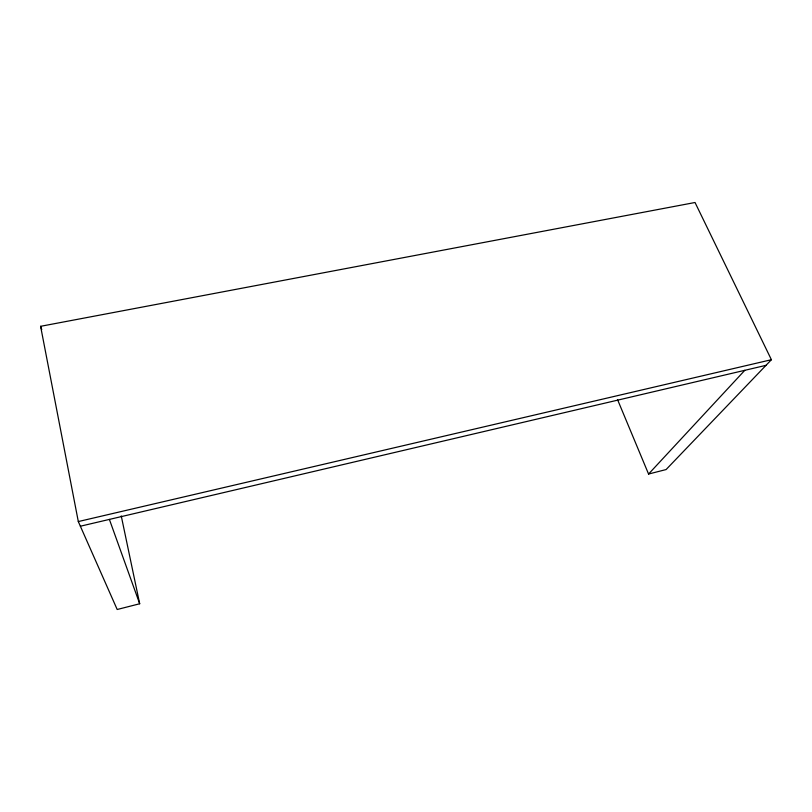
<?xml version="1.0" encoding="UTF-8"?>
<svg xmlns="http://www.w3.org/2000/svg" width="812" height="812" viewBox="0 0 812 812"><rect width="100%" height="100%" fill="white"/><g stroke="black" fill="none" stroke-linecap="round" stroke-linejoin="round"><path stroke-width="1.22" d="M617.556 399.656L648.565 474.035L744.807 370.313M121.242 515.904L139.684 603.763L117.192 609.497L78.307 521.558L40.6 326.312L695.031 202.503L771.4 359.716L666.094 469.559L648.565 474.035M78.307 521.558L771.4 359.716M80.368 526.217L766.01 365.339M40.6 326.312L41.767 329.57M109.387 519.406L139.684 603.763"/></g></svg>
